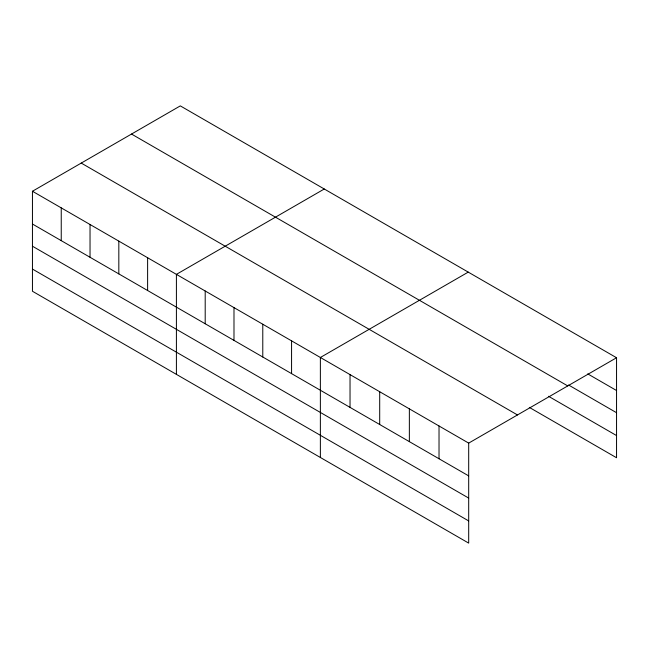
<?xml version="1.0" encoding="UTF-8"?>
<svg xmlns="http://www.w3.org/2000/svg" width="649" height="649" viewBox="0 0 649 649"><rect width="100%" height="100%" fill="white"/><g stroke="black" fill="none" stroke-linecap="round" stroke-linejoin="round"><path stroke-width="0.97" d="M468.692 498.075L468.692 443.113L32.45 191.252L32.45 291.255L468.692 543.116L468.692 498.075L32.45 246.214M32.45 191.252L180.308 105.884L616.55 357.745L616.55 457.748L529.3 407.377M324.273 188.997L176.406 274.365L176.406 374.368M468.229 272.118L320.371 357.485L320.371 457.48M468.692 443.113L616.55 357.745M587.759 373.897L616.55 390.52M568.565 385.003L616.55 412.707M131.52 134.059L567.753 385.92M548.494 396.271L616.55 435.56M81.247 163.086L517.48 414.946M32.45 224.027L468.692 475.887M32.45 269.067L468.692 520.928M439.024 425.987L439.024 458.762M409.357 408.862L409.357 441.636M379.697 391.736L379.697 424.511M350.03 374.611L350.03 407.385M291.571 340.855L291.571 373.637M262.78 324.232L262.78 357.015M233.989 307.61L233.989 340.392M205.198 290.987L205.198 323.77M147.615 257.742L147.615 290.525M118.824 241.12L118.824 273.894M90.033 224.497L90.033 257.272M61.241 207.875L61.241 240.649"/></g></svg>
